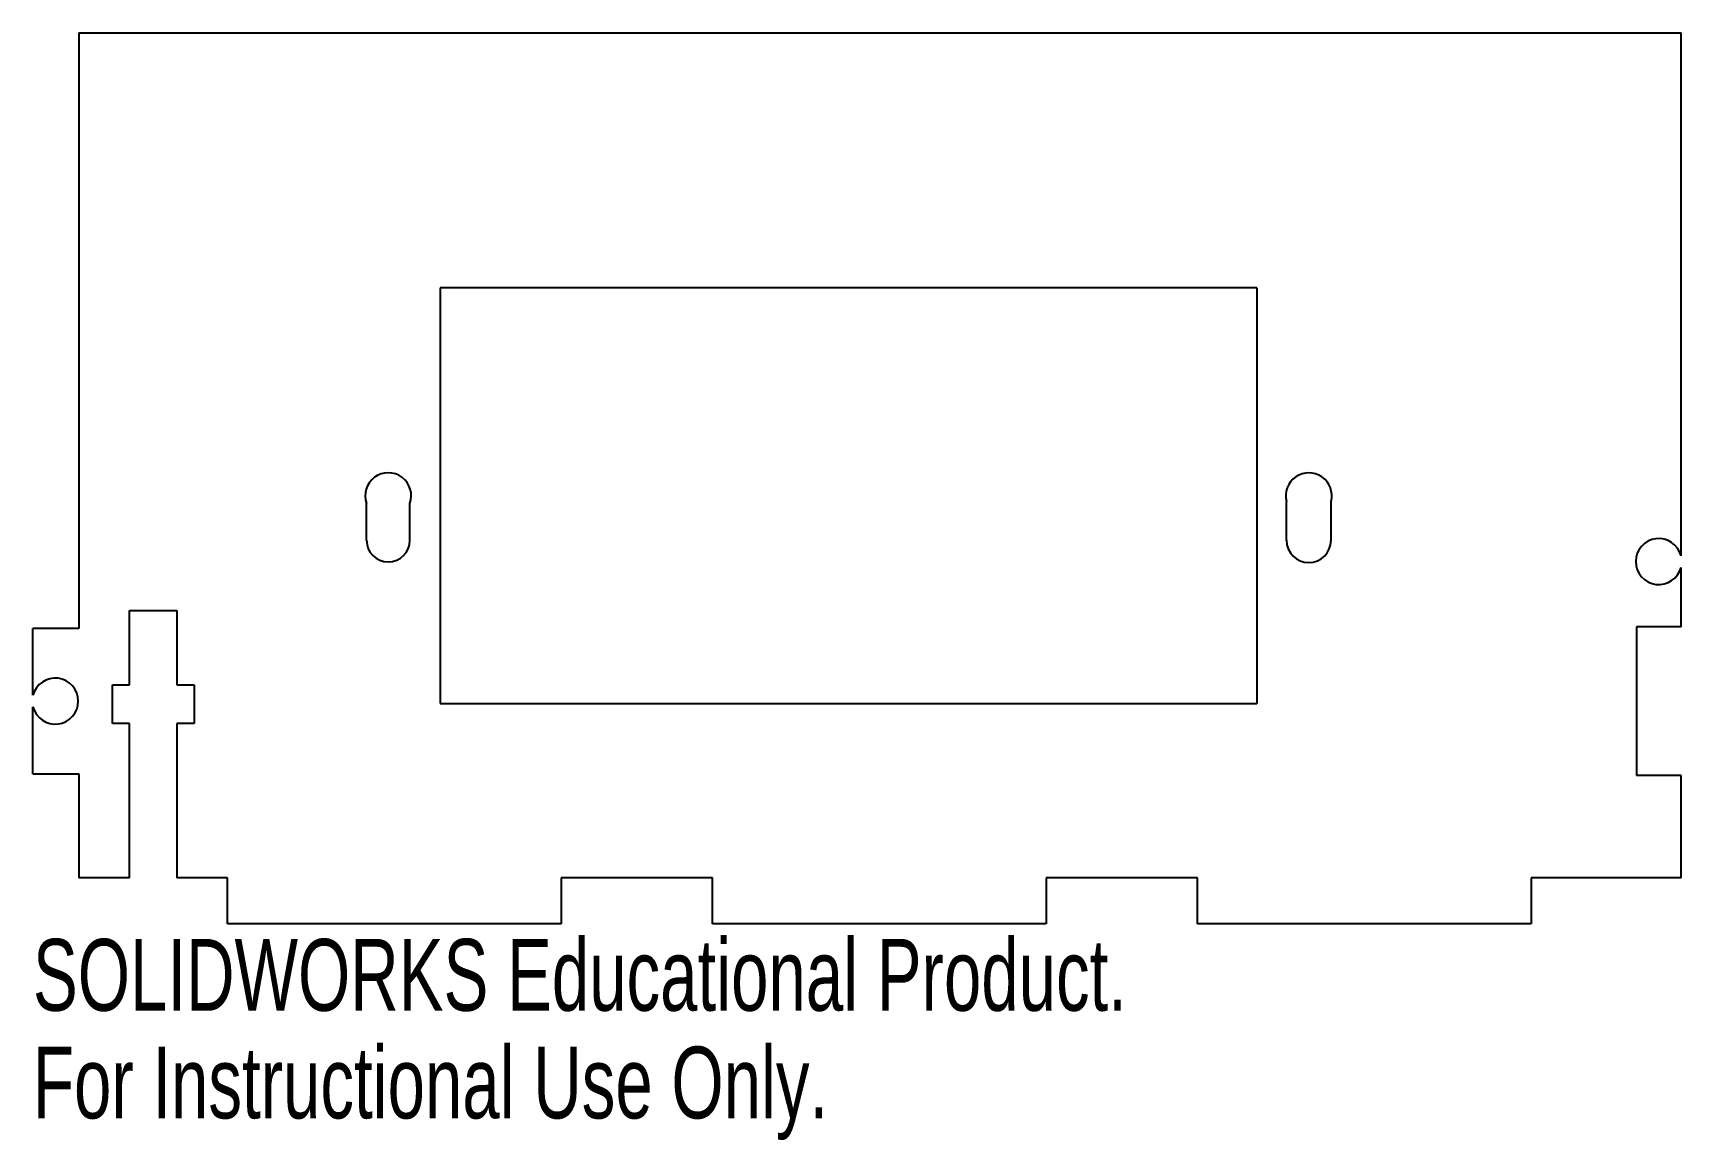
# Model space of a CAD drawing. Header units: millimetres. Extents: x -56 to 56, y -18 to 57.
import ezdxf

# ---------------------------------------------------------------- set-up
doc = ezdxf.new("R2010")
doc.units = ezdxf.units.MM
doc.styles.add('SLDTEXTSTYLE0', font='TXT', dxfattribs={"width": 0.7})

msp = doc.modelspace()

# ---------------------------------------------------------------- linework, layer by layer
at = {"color": 7, "linetype": 'Continuous', "lineweight": 25}
for p, q in [((-52.4, 57), (-52.4, 16.9)), ((-52.4, 57), (55.5, 57)), ((55.5, 21.79), (55.5, 57)), ((-28.07, 39.83), (-28.07, 11.83)), ((26.93, 39.83), (-28.07, 39.83)), ((26.93, 39.83), (26.93, 11.83)), ((-33.03, 22.83), (-33.03, 25.31)), ((-30.11, 22.83), (-30.11, 25.31)), ((28.93, 22.83), (28.93, 25.45)), ((31.93, 22.83), (31.93, 25.45)), ((55.5, 17), (55.5, 21.01)), ((-49, 18.1), (-45.8, 18.1)), ((-49, 13.1), (-49, 18.1)), ((-45.8, 18.1), (-45.8, 13.1)), ((-55.5, 12.39), (-55.5, 16.9)), ((-52.4, 16.9), (-55.5, 16.9)), ((55.5, 17), (52.5, 17)), ((52.5, 17), (52.5, 7)), ((-50.15, 13.1), (-49, 13.1)), ((-50.15, 10.5), (-50.15, 13.1)), ((-45.8, 13.1), (-44.65, 13.1)), ((-44.65, 13.1), (-44.65, 10.5)), ((-55.5, 7.1), (-55.5, 11.61)), ((-28.07, 11.83), (26.93, 11.83)), ((-49, 10.5), (-50.15, 10.5)), ((-49, 0.1), (-49, 10.5)), ((-45.8, 10.5), (-45.8, 0.1)), ((-44.65, 10.5), (-45.8, 10.5)), ((-55.5, 7.1), (-52.4, 7.1)), ((-52.4, 7.1), (-52.4, 0.1)), ((55.5, 7), (52.5, 7)), ((55.5, 0.1), (55.5, 7)), ((-49, 0.1), (-52.4, 0.1)), ((-42.4, 0.1), (-45.8, 0.1)), ((-42.4, -3), (-42.4, 0.1)), ((-9.73, 0.1), (-19.93, 0.1)), ((-19.93, 0.1), (-19.93, -3)), ((-9.73, -3), (-9.73, 0.1)), ((22.93, 0.1), (12.73, 0.1)), ((12.73, 0.1), (12.73, -3)), ((22.93, -3), (22.93, 0.1)), ((55.5, 0.1), (45.4, 0.1)), ((45.4, 0.1), (45.4, -3)), ((-19.93, -3), (-42.4, -3)), ((12.73, -3), (-9.73, -3)), ((45.4, -3), (22.93, -3))]:
    msp.add_line(p, q, dxfattribs=at)
for centre, radius, start, end in [((-31.57, 25.83), 1.55, 340.4685, 199.5315), ((30.43, 25.83), 1.55, 345.7806, 194.2194), ((-31.57, 22.83), 1.46, 180, 0), ((30.43, 22.83), 1.5, 180, 0), ((54, 21.4), 1.55, 14.5926, 345.4074), ((-54, 12), 1.55, 194.5926, 165.4074)]:
    msp.add_arc(centre, radius, start, end, dxfattribs=at)

# ---------------------------------------------------------------- texts
at = {"color": 7, "linetype": 'Continuous', "char_height": 4.8336, "attachment_point": 1, "style": 'SLDTEXTSTYLE0'}
for s, insert in [('SOLIDWORKS Educational Product.', (-55.5, -4.02)), ('For Instructional Use Only.', (-55.5, -11.27))]:
    msp.add_mtext(s, dxfattribs=dict(at, insert=insert))

doc.saveas('drawing.dxf')
